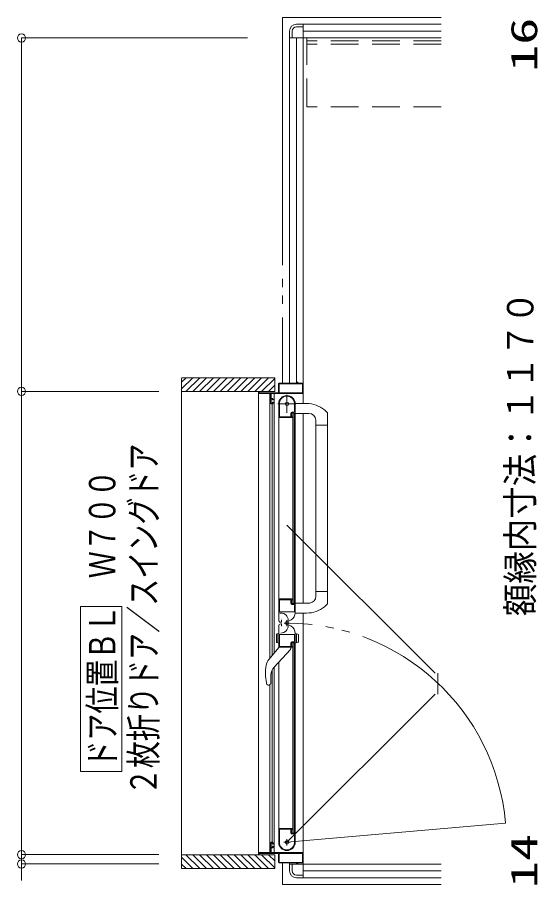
# Model space of a CAD drawing. Units: millimetres on the paper. Extents: x -305 to 305, y -152 to 152.
# Drawn here: x -233.2 to -195.4, y 18.6 to 81.6 of the extents above; entities that cross this region are included whole.
import ezdxf
from ezdxf.enums import TextEntityAlignment as Align

# ---------------------------------------------------------------- set-up
doc = ezdxf.new("R2010")
doc.units = ezdxf.units.MM
for name, pattern in [('DASHED2', [3, 2, -1]), ('LONG_CHAIN', [21, 18, -1, 1, -1]), ('LONG_DOUBLE_CHAIN', [21.8, 18, -1, 0.6, -0.6, 0.6, -1])]:
    doc.linetypes.add(name, pattern=pattern)
doc.layers.add('0-0_0', color=7, linetype='Continuous', lineweight=9)
doc.layers.add('0-1_VIEW0001', color=7, linetype='Continuous', lineweight=9)
doc.styles.add('ＭＳ ゴシック', font='')
doc.styles.get('ＭＳ ゴシック').set_extended_font_data('MS Gothic')

# ---------------------------------------------------------------- blocks, each defined once
blk = doc.blocks.new('_ORIGIN')
at = {"layer": '0-0_0'}
blk.add_line((0, 0), (-1, 0), dxfattribs=at)
blk.add_circle((0, 0), 0.5, dxfattribs=at)

msp = doc.modelspace()

# ---------------------------------------------------------------- linework, layer by layer
at = {"layer": '0-0_0'}
for p, q in [((-216.475, 80.074), (-232.881, 80.074)), ((-232.881, 79.474), (-232.881, 55.004)), ((-222.923, 54.404), (-232.881, 54.404)), ((-222.923, 54.404), (-232.881, 54.404)), ((-232.881, 53.804), (-232.881, 21.354)), ((-232.881, 21.354), (-232.881, 21.954)), ((-222.923, 20.754), (-232.881, 20.754)), ((-232.881, 20.754), (-232.881, 20.074)), ((-222.923, 20.754), (-232.881, 20.754)), ((-222.923, 20.074), (-232.881, 20.074)), ((-232.881, 19.474), (-232.881, 18.874))]:
    msp.add_line(p, q, dxfattribs=at)
at = {"layer": '0-1_VIEW0001', "linetype": 'LONG_DOUBLE_CHAIN'}
for p, q in [((-213.934, 81.573), (-213.934, 54.998)), ((-202.434, 81.573), (-213.934, 81.573)), ((-213.619, 44.695), (-202.859, 33.934)), ((-202.659, 33.934), (-202.659, 32.408)), ((-213.619, 21.648), (-202.859, 32.408)), ((-197.755, 23.036), (-213.619, 21.648)), ((-213.934, 20.148), (-213.934, 18.573)), ((-202.434, 18.573), (-213.934, 18.573))]:
    msp.add_line(p, q, dxfattribs=at)
at = {"layer": '0-1_VIEW0001'}
for p, q in [((-212.434, 81.073), (-212.934, 81.073)), ((-212.934, 80.873), (-212.434, 80.873)), ((-202.434, 81.073), (-212.434, 81.073)), ((-212.434, 81.073), (-212.434, 80.673)), ((-212.434, 81.073), (-202.434, 81.073)), ((-212.434, 54.948), (-212.434, 81.073)), ((-213.434, 80.073), (-213.434, 80.573)), ((-213.434, 80.073), (-213.434, 54.998)), ((-213.034, 80.073), (-213.434, 80.073)), ((-213.434, 54.998), (-213.434, 80.073)), ((-213.434, 80.073), (-202.434, 80.073)), ((-213.234, 80.073), (-213.234, 80.573)), ((-212.934, 54.998), (-212.934, 80.073)), ((-212.434, 80.573), (-202.434, 80.573)), ((-221.259, 55.398), (-214.509, 55.398)), ((-221.259, 54.583), (-220.444, 55.398)), ((-221.259, 55.078), (-220.939, 55.398)), ((-221.259, 55.347), (-221.259, 19.748)), ((-220.949, 54.398), (-219.949, 55.398)), ((-220.454, 54.398), (-219.454, 55.398)), ((-219.959, 54.398), (-218.959, 55.398)), ((-219.459, 54.398), (-218.459, 55.398)), ((-218.959, 54.398), (-217.959, 55.398)), ((-218.459, 54.398), (-217.459, 55.398)), ((-217.959, 54.398), (-216.959, 55.398)), ((-217.459, 54.398), (-216.459, 55.398)), ((-216.959, 54.398), (-215.959, 55.398)), ((-216.459, 54.398), (-215.459, 55.398)), ((-215.959, 54.398), (-214.959, 55.398)), ((-215.459, 54.398), (-214.509, 55.348)), ((-214.959, 54.398), (-214.509, 54.848)), ((-214.509, 54.399), (-214.509, 55.398)), ((-214.234, 54.948), (-214.234, 54.313)), ((-214.189, 54.938), (-214.189, 54.313)), ((-212.889, 54.998), (-214.184, 54.998)), ((-212.494, 54.953), (-214.174, 54.953)), ((-212.874, 55.063), (-212.874, 55.013)), ((-212.844, 55.073), (-212.864, 55.073)), ((-212.834, 55.013), (-212.834, 55.063)), ((-212.484, 54.998), (-212.819, 54.998)), ((-212.479, 54.313), (-212.479, 54.938)), ((-212.434, 54.95), (-212.434, 53.524)), ((-221.259, 54.398), (-214.509, 54.398)), ((-215.684, 54.383), (-215.684, 54.263)), ((-215.684, 20.898), (-215.684, 54.248)), ((-215.669, 54.248), (-214.834, 54.248)), ((-215.634, 54.313), (-215.634, 54.383)), ((-214.249, 54.298), (-215.619, 54.298)), ((-214.857, 35.019), (-214.857, 54.248)), ((-214.819, 54.233), (-214.819, 53.548)), ((-214.769, 53.913), (-214.769, 54.233)), ((-214.754, 54.248), (-212.459, 54.248)), ((-214.541, 35.403), (-214.541, 54.248)), ((-214.174, 54.298), (-212.494, 54.298)), ((-214.769, 53.568), (-214.769, 53.838)), ((-214.669, 53.898), (-214.754, 53.898)), ((-214.754, 53.853), (-214.684, 53.853)), ((-214.684, 53.553), (-214.754, 53.553)), ((-214.669, 53.838), (-214.669, 53.793)), ((-214.669, 53.613), (-214.669, 53.568)), ((-214.654, 53.778), (-214.634, 53.778)), ((-214.634, 53.628), (-214.654, 53.628)), ((-214.619, 53.793), (-214.619, 53.848)), ((-214.619, 53.548), (-214.619, 53.613)), ((-214.169, 53.572), (-214.169, 52.558)), ((-214.769, 53.498), (-214.669, 53.498)), ((-214.681, 35.233), (-214.681, 53.498)), ((-214.219, 53.499), (-214.219, 39.323)), ((-213.064, 52.968), (-213.064, 53.498)), ((-213.019, 52.513), (-213.019, 53.498)), ((-212.191, 53.523), (-213.009, 53.526)), ((-210.896, 53.061), (-210.697, 52.877)), ((-214.209, 52.498), (-213.268, 52.498)), ((-214.159, 52.548), (-213.339, 52.548)), ((-213.329, 52.558), (-213.329, 52.818)), ((-213.284, 52.573), (-213.284, 52.798)), ((-213.255, 52.505), (-213.246, 52.52)), ((-213.254, 52.893), (-213.139, 52.893)), ((-213.244, 52.527), (-213.244, 52.533)), ((-213.234, 52.848), (-213.109, 52.848)), ((-213.184, 52.823), (-213.084, 52.823)), ((-213.184, 38.998), (-213.184, 52.823)), ((-213.084, 38.998), (-213.084, 52.823)), ((-213.082, 52.52), (-213.073, 52.505)), ((-213.061, 52.498), (-213.034, 52.498)), ((-213.034, 39.323), (-213.034, 52.498)), ((-212.024, 52.803), (-213.019, 52.803)), ((-212.434, 52.798), (-212.434, 39.024)), ((-211.524, 51.948), (-211.524, 52.303)), ((-210.669, 51.948), (-210.669, 52.808)), ((-211.524, 51.948), (-210.669, 51.948)), ((-211.519, 51.948), (-211.519, 39.874)), ((-210.669, 51.948), (-210.669, 39.012)), ((-211.524, 39.874), (-211.524, 39.519)), ((-211.524, 39.874), (-210.669, 39.874)), ((-214.219, 39.354), (-214.219, 37.784)), ((-214.219, 39.323), (-213.268, 39.323)), ((-214.169, 39.263), (-214.169, 38.403)), ((-213.344, 39.273), (-214.159, 39.273)), ((-213.329, 39.008), (-213.329, 39.258)), ((-213.284, 39.023), (-213.284, 39.248)), ((-213.246, 39.302), (-213.255, 39.316)), ((-213.244, 39.288), (-213.244, 39.294)), ((-213.073, 39.316), (-213.082, 39.302)), ((-213.034, 39.323), (-213.061, 39.323)), ((-213.019, 39.308), (-213.019, 38.322)), ((-225.61, 38.785), (-228.61, 38.785)), ((-228.61, 26.785), (-228.61, 38.785)), ((-225.61, 26.785), (-225.61, 38.785)), ((-213.139, 38.933), (-213.254, 38.933)), ((-213.109, 38.973), (-213.234, 38.973)), ((-213.084, 38.998), (-213.184, 38.998)), ((-213.064, 38.408), (-213.064, 38.858)), ((-211.955, 39.024), (-213.009, 39.024)), ((-210.894, 38.761), (-210.697, 38.944)), ((-214.159, 38.393), (-213.079, 38.393)), ((-214.145, 38.303), (-214.065, 38.303)), ((-214.014, 37.658), (-214.014, 37.808)), ((-213.449, 37.727), (-213.319, 37.802)), ((-212.191, 38.298), (-213.009, 38.296)), ((-212.434, 19.073), (-212.434, 38.298)), ((-212.434, 38.298), (-212.434, 20.198)), ((-214.219, 35.793), (-214.219, 37.363)), ((-214.069, 37.633), (-214.039, 37.633)), ((-214.069, 37.513), (-214.039, 37.513)), ((-214.014, 37.488), (-214.014, 37.338)), ((-213.525, 37.763), (-213.525, 37.383)), ((-213.449, 37.419), (-213.319, 37.344)), ((-214.369, 36.756), (-214.369, 36.19)), ((-214.319, 36.149), (-214.319, 36.796)), ((-214.169, 35.883), (-214.169, 36.743)), ((-214.159, 36.753), (-213.079, 36.753)), ((-213.064, 36.738), (-213.064, 36.288)), ((-213.019, 35.838), (-213.019, 36.824)), ((-213.019, 36.823), (-212.825, 36.77)), ((-212.919, 36.149), (-212.919, 36.796)), ((-212.769, 36.698), (-212.769, 36.247)), ((-214.219, 36.123), (-214.343, 36.156)), ((-213.329, 36.138), (-213.329, 35.888)), ((-213.284, 36.123), (-213.284, 35.898)), ((-213.139, 36.213), (-213.254, 36.213)), ((-213.109, 36.173), (-213.234, 36.173)), ((-213.184, 36.148), (-213.184, 22.323)), ((-213.084, 36.148), (-213.184, 36.148)), ((-213.084, 36.148), (-213.084, 22.323)), ((-213.019, 36.123), (-212.825, 36.175)), ((-214.932, 34.928), (-214.194, 35.823)), ((-213.373, 35.661), (-214.551, 34.373)), ((-213.268, 35.823), (-214.209, 35.823)), ((-213.344, 35.873), (-214.159, 35.873)), ((-213.344, 35.823), (-213.344, 35.732)), ((-213.246, 35.845), (-213.255, 35.83)), ((-213.244, 35.858), (-213.244, 35.852)), ((-213.073, 35.83), (-213.082, 35.845)), ((-213.034, 35.823), (-213.061, 35.823)), ((-213.034, 35.823), (-213.034, 22.648)), ((-214.219, 21.648), (-214.219, 34.736)), ((-214.681, 21.648), (-214.681, 34.188)), ((-214.541, 20.898), (-214.541, 34.385)), ((-214.778, 33.789), (-214.778, 33.27)), ((-215.112, 33.236), (-215.068, 33.121)), ((-215.041, 33.087), (-215.068, 33.121)), ((-215.041, 33.087), (-215.04, 33.086)), ((-214.916, 33.073), (-214.998, 33.073)), ((-214.857, 20.898), (-214.857, 33.073)), ((-214.84, 33.109), (-214.841, 33.106)), ((-225.61, 26.785), (-228.61, 26.785)), ((-214.209, 22.648), (-213.268, 22.648)), ((-214.169, 21.574), (-214.169, 22.588)), ((-214.159, 22.598), (-213.339, 22.598)), ((-213.329, 22.588), (-213.329, 22.328)), ((-213.284, 22.573), (-213.284, 22.348)), ((-213.255, 22.641), (-213.246, 22.627)), ((-213.254, 22.253), (-213.139, 22.253)), ((-213.244, 22.619), (-213.244, 22.613)), ((-213.234, 22.298), (-213.109, 22.298)), ((-213.184, 22.323), (-213.084, 22.323)), ((-213.082, 22.627), (-213.073, 22.641)), ((-213.064, 22.178), (-213.064, 21.648)), ((-213.061, 22.648), (-213.034, 22.648)), ((-213.019, 22.633), (-213.019, 21.648)), ((-214.819, 20.913), (-214.819, 21.598)), ((-214.769, 21.648), (-214.669, 21.648)), ((-214.769, 21.578), (-214.769, 21.308)), ((-214.684, 21.593), (-214.754, 21.593)), ((-214.669, 21.533), (-214.669, 21.578)), ((-214.634, 21.518), (-214.654, 21.518)), ((-214.619, 21.598), (-214.619, 21.533)), ((-215.684, 20.763), (-215.684, 20.883)), ((-215.669, 20.898), (-214.834, 20.898)), ((-215.634, 20.833), (-215.634, 20.763)), ((-214.249, 20.848), (-215.619, 20.848)), ((-214.769, 21.233), (-214.769, 20.913)), ((-214.754, 21.293), (-214.684, 21.293)), ((-214.669, 21.248), (-214.754, 21.248)), ((-214.754, 20.898), (-212.459, 20.898)), ((-214.669, 21.308), (-214.669, 21.353)), ((-214.654, 21.368), (-214.634, 21.368)), ((-214.619, 21.353), (-214.619, 21.298)), ((-214.234, 20.198), (-214.234, 20.833)), ((-214.189, 20.208), (-214.189, 20.833)), ((-214.174, 20.848), (-212.494, 20.848)), ((-212.479, 20.833), (-212.479, 20.208)), ((-221.259, 20.748), (-214.509, 20.748)), ((-221.259, 20.563), (-220.444, 19.748)), ((-220.949, 20.748), (-219.949, 19.748)), ((-220.454, 20.748), (-219.454, 19.748)), ((-219.959, 20.748), (-218.959, 19.748)), ((-219.459, 20.748), (-218.459, 19.748)), ((-218.959, 20.748), (-217.959, 19.748)), ((-218.459, 20.748), (-217.459, 19.748)), ((-217.959, 20.748), (-216.959, 19.748)), ((-217.459, 20.748), (-216.459, 19.748)), ((-216.959, 20.748), (-215.959, 19.748)), ((-216.459, 20.748), (-215.459, 19.748)), ((-215.959, 20.748), (-214.959, 19.748)), ((-215.459, 20.748), (-214.509, 19.798)), ((-214.959, 20.748), (-214.509, 20.298)), ((-212.494, 20.193), (-214.174, 20.193)), ((-221.259, 20.068), (-220.939, 19.748)), ((-212.889, 20.148), (-214.184, 20.148)), ((-213.434, 20.148), (-213.434, 20.073)), ((-213.434, 20.073), (-213.434, 20.148)), ((-213.034, 20.073), (-213.434, 20.073)), ((-213.434, 20.073), (-213.434, 19.573)), ((-213.434, 20.073), (-202.434, 20.073)), ((-213.234, 20.073), (-213.234, 19.573)), ((-212.934, 20.073), (-212.934, 20.148)), ((-212.874, 20.083), (-212.874, 20.133)), ((-212.844, 20.073), (-212.864, 20.073)), ((-212.834, 20.133), (-212.834, 20.083)), ((-212.484, 20.148), (-212.819, 20.148)), ((-212.434, 19.573), (-202.434, 19.573)), ((-212.934, 19.273), (-212.434, 19.273)), ((-212.434, 19.073), (-212.934, 19.073)), ((-212.434, 19.073), (-212.434, 19.473)), ((-202.434, 19.073), (-212.434, 19.073)), ((-212.434, 19.073), (-202.434, 19.073))]:
    msp.add_line(p, q, dxfattribs=at)
at = {"layer": '0-1_VIEW0001', "color": 6, "linetype": 'DASHED2'}
for p, q in [((-212.184, 75.123), (-212.184, 80.073)), ((-202.434, 79.873), (-212.184, 79.873)), ((-202.434, 79.623), (-212.184, 79.623)), ((-202.434, 75.073), (-212.184, 75.073))]:
    msp.add_line(p, q, dxfattribs=at)
at = {"layer": '0-1_VIEW0001', "linetype": 'LONG_CHAIN'}
for p, q in [((-213.619, 52.848), (-213.619, 54.148)), ((-212.969, 53.498), (-214.269, 53.498)), ((-213.832, 37.573), (-213.44, 37.573)), ((-213.619, 37.786), (-213.619, 37.361)), ((-213.849, 21.648), (-213.389, 21.648)), ((-213.619, 21.418), (-213.619, 21.878))]:
    msp.add_line(p, q, dxfattribs=at)
at = {"layer": '0-1_VIEW0001', "color": 5}
msp.add_line((-214.509, 20.748), (-221.259, 20.748), dxfattribs=at)
at = {"layer": '0-1_VIEW0001'}
for points in [[(-214.219, 36.123), (-214.219, 36.823), (-214.343, 36.789)], [(-214.998, 33.073), (-215, 33.073), (-215.002, 33.074), (-215.005, 33.074), (-215.007, 33.074), (-215.009, 33.074), (-215.011, 33.075), (-215.013, 33.075), (-215.016, 33.076), (-215.018, 33.076), (-215.02, 33.076), (-215.022, 33.077), (-215.025, 33.078), (-215.027, 33.078), (-215.029, 33.079), (-215.031, 33.08), (-215.033, 33.081), (-215.035, 33.082), (-215.037, 33.084), (-215.039, 33.085), (-215.04, 33.086)], [(-214.839, 33.109), (-214.838, 33.11), (-214.838, 33.111), (-214.837, 33.112), (-214.836, 33.113), (-214.835, 33.114), (-214.834, 33.116), (-214.833, 33.117), (-214.831, 33.118), (-214.83, 33.12), (-214.829, 33.121), (-214.828, 33.122), (-214.827, 33.124), (-214.826, 33.125), (-214.825, 33.127), (-214.824, 33.128), (-214.823, 33.13), (-214.822, 33.131), (-214.821, 33.133), (-214.82, 33.135), (-214.818, 33.138), (-214.816, 33.141), (-214.814, 33.144), (-214.812, 33.147), (-214.81, 33.151), (-214.808, 33.154), (-214.806, 33.158), (-214.804, 33.161), (-214.802, 33.165), (-214.8, 33.169), (-214.799, 33.173), (-214.797, 33.177), (-214.796, 33.18), (-214.794, 33.184), (-214.793, 33.188), (-214.791, 33.192), (-214.79, 33.196), (-214.789, 33.2), (-214.787, 33.205), (-214.786, 33.209)], [(-214.786, 33.209), (-214.785, 33.213), (-214.784, 33.217), (-214.783, 33.221), (-214.782, 33.226), (-214.782, 33.23), (-214.781, 33.234), (-214.78, 33.238), (-214.78, 33.243), (-214.779, 33.247), (-214.779, 33.252), (-214.779, 33.254), (-214.778, 33.256), (-214.778, 33.258), (-214.778, 33.26), (-214.778, 33.262), (-214.778, 33.264), (-214.778, 33.267), (-214.778, 33.269), (-214.778, 33.271), (-214.778, 33.273)], [(-221.259, 19.748), (-214.509, 19.748), (-214.509, 20.749)]]:
    msp.add_lwpolyline(points, dxfattribs=at)
for centre, radius in [((-213.619, 53.498), 0.125), ((-213.619, 37.573), 0.113), ((-213.619, 21.648), 0.125)]:
    msp.add_circle(centre, radius, dxfattribs=at)
for centre, radius, start, end in [((-212.934, 80.573), 0.5, 90, 180), ((-212.934, 80.573), 0.3, 90, 180), ((-214.184, 54.948), 0.05, 90, 180), ((-214.174, 54.938), 0.015, 90, 180), ((-212.889, 55.013), 0.015, 270, 0), ((-212.864, 55.063), 0.01, 90, 180), ((-212.844, 55.063), 0.01, 0, 90), ((-212.819, 55.013), 0.015, 180, 270), ((-212.494, 54.938), 0.015, 0, 90), ((-212.484, 54.948), 0.05, 0, 90), ((-215.669, 54.383), 0.015, 90, 180), ((-215.669, 54.263), 0.015, 180, 270), ((-215.649, 54.383), 0.015, 0, 90), ((-215.619, 54.313), 0.015, 180, 270), ((-214.834, 54.233), 0.015, 0, 90), ((-214.754, 54.233), 0.015, 90, 180), ((-214.249, 54.313), 0.015, 270, 0), ((-214.174, 54.313), 0.015, 180, 270), ((-212.494, 54.313), 0.015, 270, 0), ((-212.459, 54.273), 0.025, 270, 0), ((-214.754, 53.913), 0.015, 180, 270), ((-214.754, 53.838), 0.015, 90, 180), ((-214.754, 53.568), 0.015, 180, 270), ((-214.684, 53.838), 0.015, 0, 90), ((-214.684, 53.568), 0.015, 270, 0), ((-214.669, 53.848), 0.05, 0, 90), ((-214.654, 53.793), 0.015, 180, 270), ((-214.654, 53.613), 0.015, 90, 180), ((-214.634, 53.793), 0.015, 270, 0), ((-214.634, 53.613), 0.015, 0, 90), ((-213.619, 53.498), 0.6, 0, 180), ((-213.619, 53.498), 0.555, 0, 172.23293), ((-214.159, 53.572), 0.01, 172.23293, 180), ((-214.769, 53.548), 0.05, 180, 270), ((-214.669, 53.548), 0.05, 270, 0), ((-213.139, 52.968), 0.075, 270, 0), ((-212.199, 51.453), 2.07, 50.97582, 89.8), ((-214.209, 52.508), 0.01, 180, 270), ((-214.159, 52.558), 0.01, 180, 270), ((-213.339, 52.558), 0.01, 270, 0), ((-213.254, 52.818), 0.075, 90, 180), ((-213.234, 52.798), 0.05, 90, 180), ((-213.259, 52.573), 0.025, 180, 270), ((-213.268, 52.513), 0.015, 270, 329.03624), ((-213.259, 52.533), 0.015, 0, 90), ((-213.259, 52.527), 0.015, 329.03624, 0), ((-213.109, 52.823), 0.025, 0, 90), ((-213.069, 52.527), 0.015, 180, 210.96376), ((-213.061, 52.513), 0.015, 210.96376, 270), ((-213.034, 52.513), 0.015, 270, 0), ((-212.024, 52.303), 0.5, 0, 90), ((-210.769, 52.808), 0.1, 0, 43.47243), ((-214.209, 39.313), 0.01, 90, 180), ((-214.159, 39.263), 0.01, 90, 180), ((-213.344, 39.258), 0.015, 0, 90), ((-213.259, 39.248), 0.025, 90, 180), ((-213.268, 39.308), 0.015, 30.96376, 90), ((-213.259, 39.288), 0.015, 270, 0), ((-213.259, 39.294), 0.015, 0, 30.96376), ((-213.069, 39.294), 0.015, 149.03624, 180), ((-213.061, 39.308), 0.015, 90, 149.03624), ((-213.034, 39.308), 0.015, 0, 90), ((-212.024, 39.519), 0.5, 277.95562, 0), ((-213.254, 39.008), 0.075, 180, 270), ((-213.234, 39.023), 0.05, 180, 270), ((-213.139, 38.858), 0.075, 0, 90), ((-213.109, 38.998), 0.025, 270, 0), ((-212.199, 40.368), 2.07, 270.2, 309.05814), ((-210.769, 39.013), 0.1, 316.52757, 0), ((-214.159, 38.403), 0.01, 180, 270), ((-214.065, 37.763), 0.54, 0, 90), ((-213.619, 38.322), 0.6, 300, 0), ((-213.079, 38.408), 0.015, 270, 0), ((-214.069, 37.783), 0.15, 180, 270), ((-214.069, 37.363), 0.15, 90, 180), ((-214.065, 37.383), 0.54, 270, 0), ((-214.039, 37.658), 0.025, 270, 0), ((-214.039, 37.488), 0.025, 0, 90), ((-213.619, 36.824), 0.6, 0, 60), ((-214.334, 36.756), 0.035, 105, 180), ((-214.159, 36.743), 0.01, 90, 180), ((-213.079, 36.738), 0.015, 0, 90), ((-212.844, 36.698), 0.075, 0, 75), ((-214.334, 36.19), 0.035, 180, 255), ((-213.254, 36.138), 0.075, 90, 180), ((-213.234, 36.123), 0.05, 90, 180), ((-213.139, 36.288), 0.075, 270, 0), ((-213.109, 36.148), 0.025, 0, 90), ((-212.844, 36.247), 0.075, 285, 0), ((-214.209, 35.833), 0.01, 180, 270), ((-214.159, 35.883), 0.01, 180, 270), ((-213.444, 35.732), 0.1, 317.56377, 0), ((-213.344, 35.888), 0.015, 270, 0), ((-213.259, 35.898), 0.025, 180, 270), ((-213.268, 35.838), 0.015, 270, 329.03624), ((-213.259, 35.858), 0.015, 0, 90), ((-213.259, 35.852), 0.015, 329.03624, 0), ((-213.069, 35.852), 0.015, 180, 210.96376), ((-213.061, 35.838), 0.015, 210.96376, 270), ((-213.034, 35.838), 0.015, 270, 0), ((-214.238, 34.355), 0.9, 140.5, 170.71156), ((-211.504, 33.908), 3.67, 170.71156, 190.5453), ((-213.913, 33.789), 0.865, 137.56377, 180), ((-214.916, 33.173), 0.1, 270, 318.18968), ((-214.209, 22.638), 0.01, 90, 180), ((-214.159, 22.588), 0.01, 90, 180), ((-213.339, 22.588), 0.01, 0, 90), ((-213.254, 22.328), 0.075, 180, 270), ((-213.259, 22.573), 0.025, 90, 180), ((-213.234, 22.348), 0.05, 180, 270), ((-213.268, 22.633), 0.015, 30.96376, 90), ((-213.259, 22.613), 0.015, 270, 0), ((-213.259, 22.619), 0.015, 0, 30.96376), ((-213.139, 22.178), 0.075, 0, 90), ((-213.109, 22.323), 0.025, 270, 0), ((-213.069, 22.619), 0.015, 149.03624, 180), ((-213.061, 22.633), 0.015, 90, 149.03624), ((-213.034, 22.633), 0.015, 0, 90), ((-214.769, 21.598), 0.05, 90, 180), ((-214.754, 21.578), 0.015, 90, 180), ((-214.684, 21.578), 0.015, 0, 90), ((-214.669, 21.598), 0.05, 0, 90), ((-214.654, 21.533), 0.015, 180, 270), ((-214.634, 21.533), 0.015, 270, 0), ((-214.204, 21.748), 0.015, 177.30646, 180), ((-213.619, 21.648), 0.6, 180, 0), ((-213.619, 21.648), 0.555, 187.76707, 0), ((-214.159, 21.574), 0.01, 180, 187.76707), ((-215.669, 20.883), 0.015, 90, 180), ((-215.619, 20.833), 0.015, 90, 180), ((-214.834, 20.913), 0.015, 270, 0), ((-214.754, 21.308), 0.015, 180, 270), ((-214.754, 21.233), 0.015, 90, 180), ((-214.754, 20.913), 0.015, 180, 270), ((-214.684, 21.308), 0.015, 270, 0), ((-214.654, 21.353), 0.015, 90, 180), ((-214.669, 21.298), 0.05, 270, 0), ((-214.634, 21.353), 0.015, 0, 90), ((-214.249, 20.833), 0.015, 0, 90), ((-214.174, 20.833), 0.015, 90, 180), ((-212.494, 20.833), 0.015, 0, 90), ((-212.459, 20.873), 0.025, 0, 90), ((-215.669, 20.763), 0.015, 180, 270), ((-215.649, 20.763), 0.015, 270, 0), ((-214.184, 20.198), 0.05, 180, 270), ((-214.174, 20.208), 0.015, 180, 270), ((-212.494, 20.208), 0.015, 270, 0), ((-212.484, 20.198), 0.05, 270, 0), ((-212.934, 19.573), 0.5, 180, 270), ((-212.934, 19.573), 0.3, 180, 270), ((-212.889, 20.133), 0.015, 0, 90), ((-212.864, 20.083), 0.01, 180, 270), ((-212.844, 20.083), 0.01, 270, 0), ((-212.819, 20.133), 0.015, 90, 180)]:
    msp.add_arc(centre, radius, start, end, dxfattribs=at)
at = {"layer": '0-1_VIEW0001', "color": 6, "linetype": 'DASHED2'}
msp.add_arc((-212.134, 75.123), 0.05, 180, 270, dxfattribs=at)
at = {"layer": '0-1_VIEW0001', "linetype": 'LONG_DOUBLE_CHAIN'}
msp.add_arc((-213.619, 21.648), 15.925, 5, 90, dxfattribs=at)

# ---------------------------------------------------------------- block references
at = {"layer": '0-0_0', "xscale": 0.6, "yscale": 0.6}
for p, rotation in [((-232.881, 80.074), 90), ((-232.881, 54.404), 270), ((-232.881, 54.404), 90), ((-232.881, 20.754), 270), ((-232.881, 20.754), 270), ((-232.881, 20.074), 90)]:
    msp.add_blockref('_ORIGIN', p, dxfattribs=dict(at, rotation=rotation))

# ---------------------------------------------------------------- texts
at = {"layer": '0-0_0', "style": 'ＭＳ ゴシック'}
for s, width, p in [('16', 1.5, (-194.883, 77.624)), ('額縁内寸法：１１７０', 0.9, (-195.156, 38.078)), ('14', 1.5, (-194.883, 18.329))]:
    msp.add_text(s, height=1.921, rotation=90, dxfattribs=dict(at, width=width)).set_placement(p, align=Align.BOTTOM_LEFT)
at = {"layer": '0-1_VIEW0001', "style": 'ＭＳ ゴシック', "width": 0.75}
for s, p in [('２枚折りドア／スイングドア', (-222.493, 25.07)), ('ドア位置ＢＬ\u3000Ｗ７００', (-225.49, 27.07))]:
    msp.add_text(s, height=1.921, rotation=90, dxfattribs=at).set_placement(p, align=Align.BOTTOM_LEFT)

doc.saveas('drawing.dxf')
